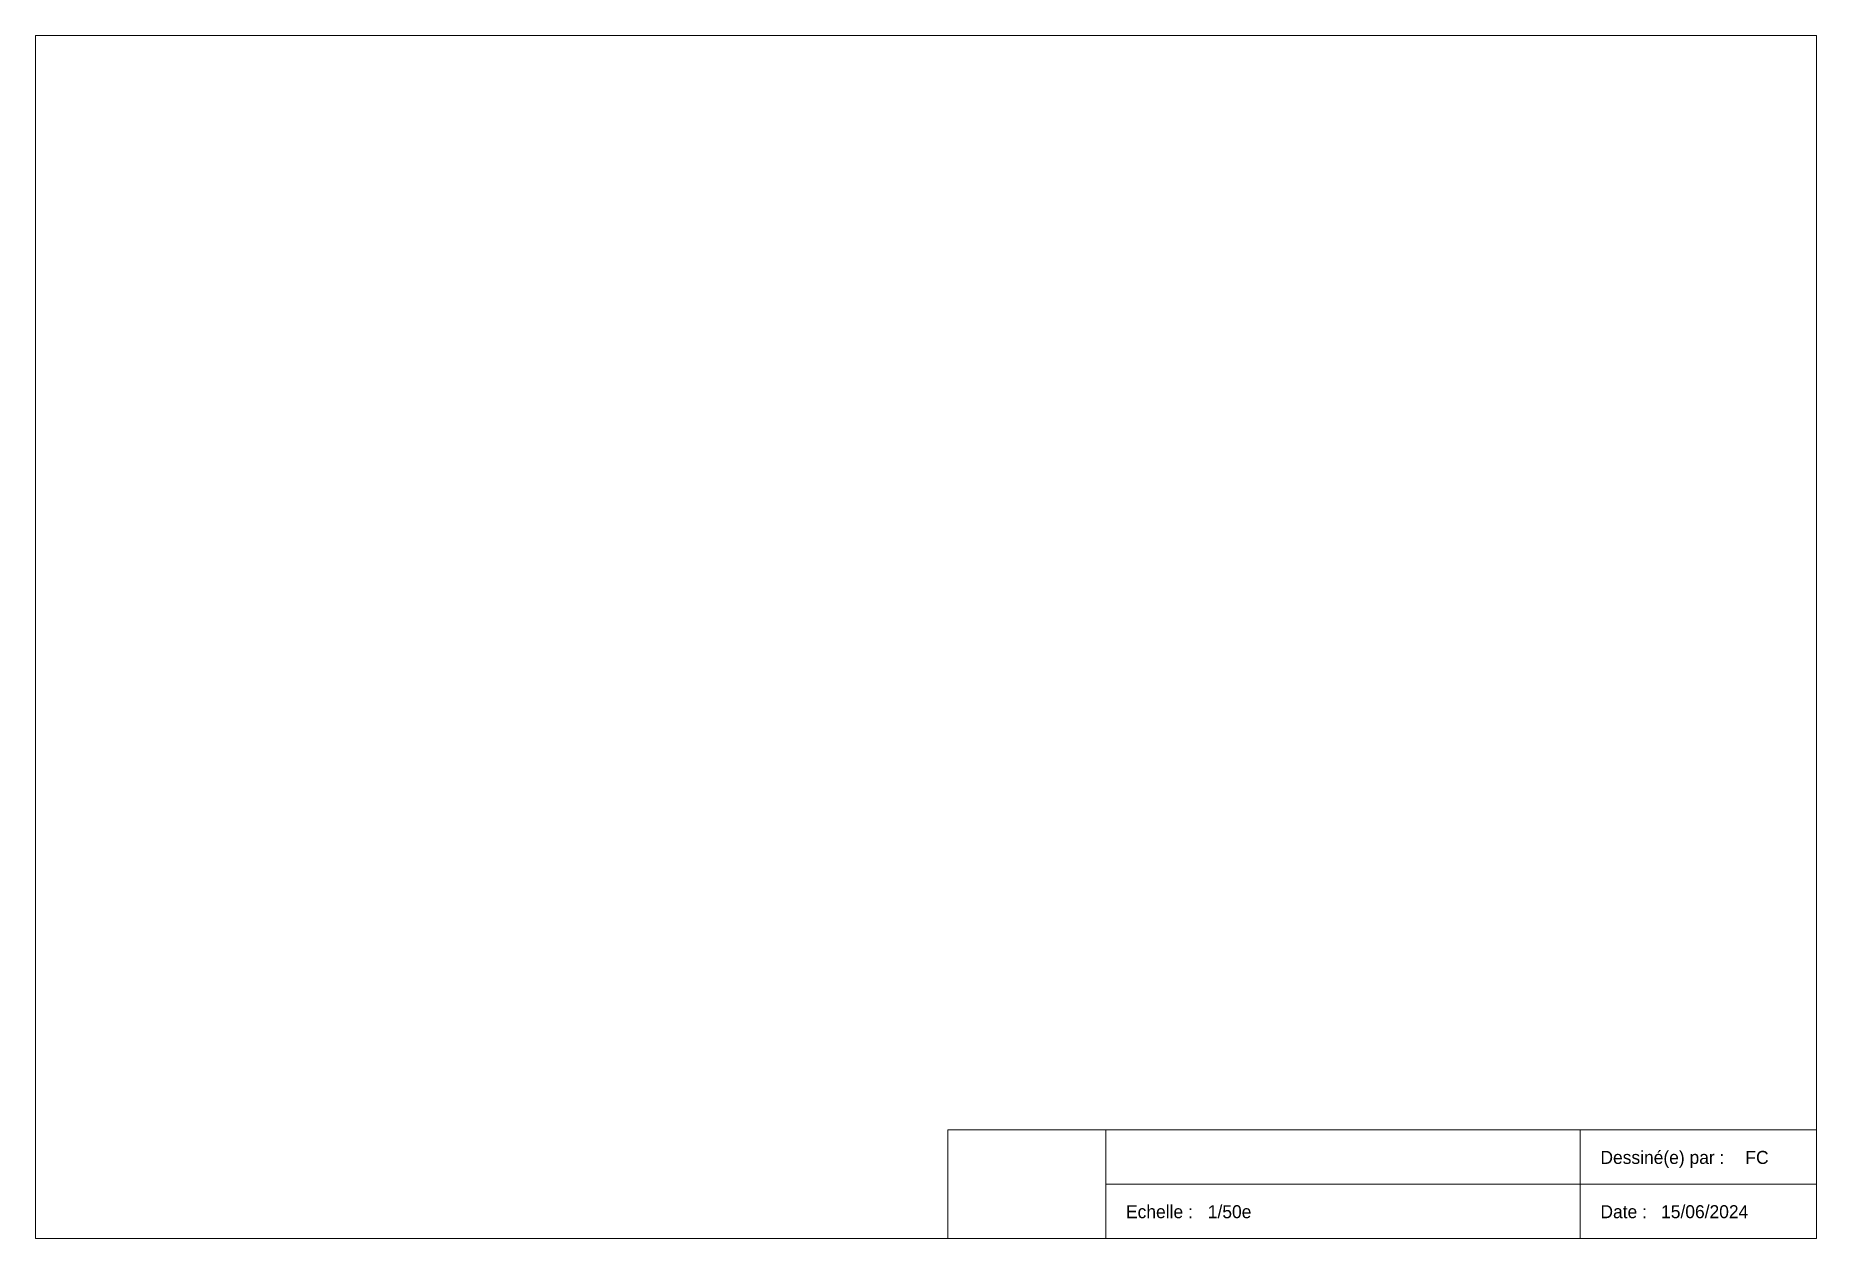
# Paper-space layout 'PROJET - PLAN - A3H' of a CAD drawing. Header units: centimetres, sheet in millimetres. Extents: x 0 to 410, y 0 to 277.
import ezdxf

# ---------------------------------------------------------------- set-up
doc = ezdxf.new("R2010")
doc.units = ezdxf.units.CM
doc.layers.add('98-CARTOUCHE', color=7, linetype='Continuous', lineweight=13)
doc.layers.add('99-Fenêtre de présentation', color=8, linetype='Continuous', lineweight=13)
doc.styles.add('ELE_CENTURY_GOTHIC', font='GOTHIC.TTF')

# ---------------------------------------------------------------- blocks, each defined once
blk = doc.blocks.new('Cartouche')
for p, q in [((-163.6, 25), (-163.6, 0)), ((-54.37, 25), (-54.37, 0)), ((-163.6, 12.5), (0, 12.5))]:
    blk.add_line(p, q)
blk.add_lwpolyline([(0, 0), (-200, 0), (-200, 25), (0, 25)], close=True)
at = {"style": 'ELE_CENTURY_GOTHIC'}
for s, p in [('Dessiné(e) par :', (-49.72, 17.15)), ('Echelle :', (-158.95, 4.65)), ('Date :', (-49.72, 4.65))]:
    blk.add_text(s, height=3, dxfattribs=at).set_placement(p)
at = {"style": 'ELE_CENTURY_GOTHIC', "flags": 2}
blk.add_attdef('NOM_PRESENTATION', (-158.95, 17.15), '', height=4, dxfattribs=at)
at = {"style": 'ELE_CENTURY_GOTHIC'}
for tag, p in [('DESSINE_PAR', (-16.34, 17.15)), ('ECHELLE', (-140.12, 4.65)), ('DATE', (-35.76, 4.65))]:
    blk.add_attdef(tag, p, '', height=3, dxfattribs=at)

psp = doc.layouts.new('PROJET - PLAN - A3H')

# ---------------------------------------------------------------- linework, layer by layer
at = {"layer": '99-Fenêtre de présentation'}
psp.add_lwpolyline([(0, 277), (410, 277), (410, 25), (210, 25), (210, 0), (0, 0)], close=True, dxfattribs=at)

# ---------------------------------------------------------------- block references
at = {"layer": '98-CARTOUCHE'}
ref = psp.add_blockref('Cartouche', (410, 0), dxfattribs=at)
ref.add_attrib('ECHELLE', '1/50e', (269.88, 4.65), dxfattribs={"layer": '0', "height": 3, "style": 'ELE_CENTURY_GOTHIC'})
ref.add_attrib('DATE', '15/06/2024', (374.24, 4.65), dxfattribs={"layer": '0', "height": 3, "style": 'ELE_CENTURY_GOTHIC'})
ref.add_attrib('DESSINE_PAR', 'FC', (393.65, 17.15), dxfattribs={"layer": '0', "height": 3, "style": 'ELE_CENTURY_GOTHIC'})

# ---------------------------------------------------------------- viewports
at = {"layer": '99-Fenêtre de présentation', "view_twist_angle": 20.436123}
vp = psp.add_viewport(center=(205, 138.5), size=(410, 276.9972), view_center_point=(3107.48, 2504.93), view_height=1384.9861, dxfattribs=at)
vp.dxf.flags = 0x10000  # cut along an outline
vp.dxf.clipping_boundary_handle = psp.add_lwpolyline([(0, 277), (410, 277), (410, 25), (210, 25), (210, 0), (0, 0)], format="xyb", close=True, dxfattribs={"invisible": 1}).dxf.handle

doc.saveas('drawing.dxf')
